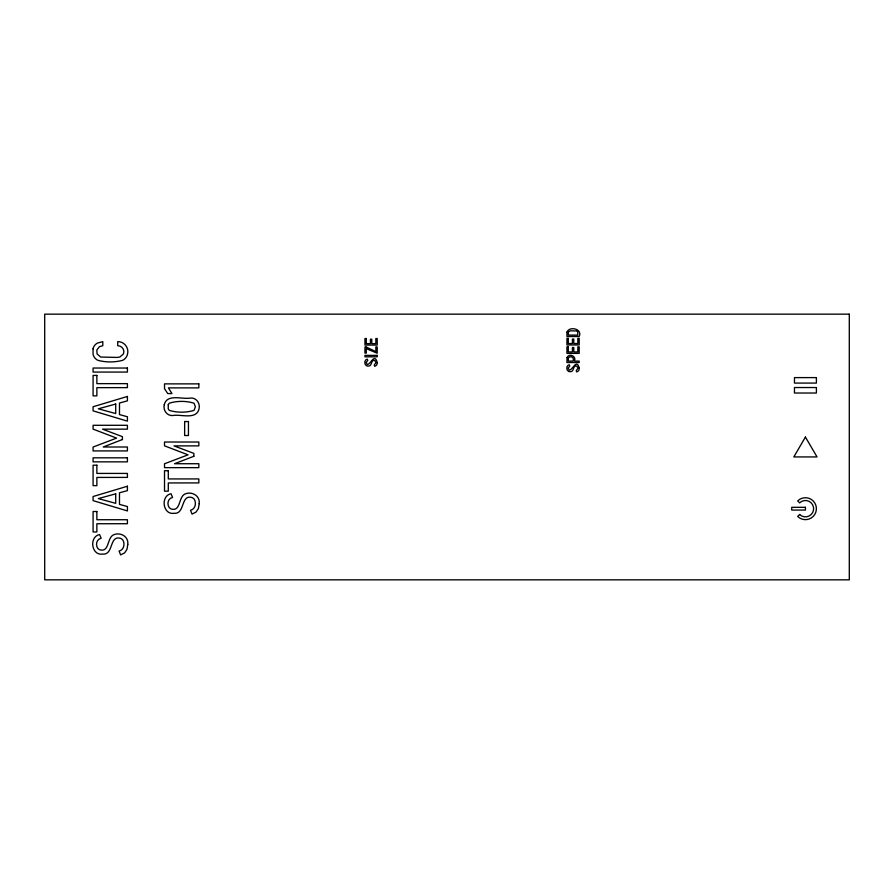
<?xml version="1.0" encoding="UTF-8"?>
<svg xmlns="http://www.w3.org/2000/svg" width="894" height="894" viewBox="0 0 894 894"><rect width="100%" height="100%" fill="white"/><g stroke="black" fill="none" stroke-linecap="round" stroke-linejoin="round"><path stroke-width="1.34" d="M184.656 421.543L184.633 435.523L188.433 435.523L188.455 421.543L184.656 421.543M566.986 332.087L566.93 336.535L579.189 336.535C582.832 328.612 569.12 325.952 566.986 332.087M164.261 404.781C162.887 410.234 167.055 416.146 172.922 415.52C180.409 413.922 196.501 420.258 199.049 408.804C200.424 403.339 196.267 397.428 190.388 398.053C182.912 399.674 166.776 393.304 164.261 404.781M127.775 544.491L127.004 549.307L124.646 552.861L120.645 554.906L119.081 551.084C124.02 549.966 125.261 543.541 122.646 539.741L121.014 538.49C109.001 534.377 113.929 555.208 102.654 554.079C91.311 555.912 88.864 536.679 99.58 534.534L101.145 538.266C96.496 539.149 95.289 544.96 97.837 548.458L99.446 549.687C109.537 552.995 106.799 537.998 113.504 534.836C120.221 531.774 128.937 536.534 127.775 544.491M199.194 503.691L198.423 508.507L196.065 512.061L192.065 514.106L190.511 510.284C195.451 509.167 196.68 502.741 194.076 498.941L192.433 497.69C180.432 493.577 185.36 514.408 174.073 513.279C162.742 515.112 160.294 495.879 171.011 493.734L172.564 497.466C167.916 498.349 166.709 504.16 169.257 507.658L170.877 508.887C180.957 512.195 178.219 497.198 184.924 494.036C191.64 490.974 200.357 495.734 199.194 503.691M377.324 362.651L376.698 365.076L374.776 366.372L374.217 365.009L375.972 362.651L374.91 360.517C370.619 359.042 372.385 366.484 368.35 366.082C364.305 366.73 363.433 359.869 367.255 359.097L367.814 360.427L366.16 362.416L367.211 364.506C370.697 364.584 374.541 352.404 377.324 362.651M579.323 368.261L578.697 370.686L576.775 371.982L576.217 370.619L577.971 368.261L576.909 366.127C572.618 364.651 574.373 372.094 570.35 371.692C566.293 372.34 565.421 365.478 569.254 364.707L569.802 366.037L568.159 368.026L569.199 370.116C572.696 370.194 576.541 358.013 579.323 368.261M93.032 348.828L93.065 354.393A8.806 8.806 0 0 0 97.781 360.282C105.715 362.472 114.79 362.483 122.735 360.282A8.806 8.806 0 0 0 127.44 354.393C129.373 348.057 124.344 341.452 117.717 341.642L117.717 345.699C121.919 345.699 125.138 349.99 123.417 353.968L119.841 357.019L116.98 357.432L100.676 357.041L97.088 353.968L96.809 350.035L99.457 346.671L102.799 345.699L102.799 341.642L97.379 343.106A8.661 8.661 0 0 0 93.032 348.828M567.031 357.589L566.93 362.528L579.189 362.528L579.189 361.087L574.44 361.087C576.82 356.002 568.819 352.873 567.031 357.589M568.405 331.965L568.282 335.094L577.837 335.094L577.703 331.965L576.708 330.948L570.249 330.825L568.405 331.965M168.251 404.714L168.251 408.871L169.234 410.335C176.744 412.782 186.555 412.782 194.065 410.335L195.395 406.792L194.065 403.239C186.567 400.769 176.733 400.769 169.234 403.239L168.251 404.714M568.405 357.779L568.282 361.087L573.076 361.087C574.842 357.712 570.461 355.197 568.405 357.779M805.427 437.065L793.816 456.935L817.049 456.935L805.427 437.065M799.627 514.486L797.683 516.441A10.963 10.963 0 0 0 813.182 516.441A10.963 10.963 0 0 0 813.182 500.931A10.963 10.963 0 0 0 797.683 500.931L799.627 502.886A8.202 8.202 0 0 1 811.227 502.886A8.202 8.202 0 0 1 811.227 514.486A8.202 8.202 0 0 1 799.627 514.486M122.433 439.535L103.201 447L127.417 447L127.417 450.922L93.088 450.922L93.088 447.045L116.6 438.105L93.088 429.109L93.088 425.287L127.417 425.287L127.417 429.154L102.542 429.154L122.433 436.663L122.433 439.535M193.864 456.275L174.542 463.729L198.837 463.729L198.837 467.651L164.518 467.651L164.518 463.774L188.031 454.834L164.518 445.838L164.518 442.016L198.837 442.016L198.837 445.882L173.972 445.882L193.864 453.392L193.864 456.275M127.417 396.455L93.088 406.748L93.088 410.86L127.417 421.152L127.417 416.76L119.483 414.592L119.483 403.015L127.417 400.847L127.417 396.455M127.417 486.235L93.088 496.528L93.088 500.64L127.417 510.932L127.417 506.54L119.483 504.361L119.483 492.795L127.417 490.627L127.417 486.235M115.706 404.054L98.351 408.804L115.706 413.553L115.706 404.054M115.706 493.834L98.351 498.584L115.706 503.333L115.706 493.834M849.3 314.163L44.7 314.163L44.7 579.837L849.3 579.837L849.3 314.163M568.282 338.39L566.93 338.39L566.93 344.95L579.189 344.95L579.189 338.39L577.837 338.39L577.837 343.508L573.78 343.508L573.78 339.061L572.417 339.061L572.428 343.508L568.282 343.508L568.282 338.39M366.283 338.513L364.942 338.513L364.942 345.073L377.201 345.073L377.201 338.513L375.838 338.513L375.838 343.631L371.792 343.631L371.781 339.184L370.429 339.184L370.429 343.631L366.283 343.631L366.283 338.513M568.282 346.805L566.93 346.805L566.93 353.376L579.189 353.376L579.189 346.805L577.837 346.805L577.837 351.934L573.78 351.934L573.78 347.487L572.417 347.487L572.428 351.934L568.282 351.934L568.282 346.805M366.115 347.017L364.942 347.017L364.942 353.096L366.272 353.096L366.272 348.604L377.201 353.242L377.201 346.894L375.86 346.894L375.86 351.621L366.115 347.017M377.201 355.376L364.942 355.376L364.942 356.818L377.201 356.818L377.201 355.376M127.417 368.037L93.088 368.037L93.088 372.072L127.417 372.072L127.417 368.037M96.865 375.424L93.088 375.424L93.088 395.863L96.865 395.863L96.865 387.65L127.417 387.627L127.417 383.638L96.865 383.638L96.865 375.424M816.401 377.603L794.464 377.603L794.464 383.079L816.401 383.079L816.401 377.603M198.837 383.872L164.518 383.872L164.518 388.711L167.748 393.572L171.95 393.572L168.43 387.884L198.837 387.884L198.837 383.872M816.401 387.538L794.464 387.538L794.464 393.025L816.401 393.025L816.401 387.538M127.417 457.817L93.088 457.817L93.088 461.852L127.417 461.852L127.417 457.817M96.865 465.204L93.088 465.204L93.088 485.643L96.865 485.643L96.865 477.43L127.417 477.407L127.417 473.418L96.865 473.418L96.865 465.204M168.295 470.713L164.518 470.713L164.518 491.164L168.295 491.164L168.295 482.939L198.837 482.916L198.837 478.927L168.295 478.927L168.295 470.713M805.427 507.323L791.726 507.323L791.726 510.061L805.427 510.061L805.427 507.323M96.865 511.513L93.088 511.513L93.088 531.964L96.865 531.964L96.865 523.75L127.417 523.716L127.417 519.727L96.865 519.727L96.865 511.513"/></g></svg>
